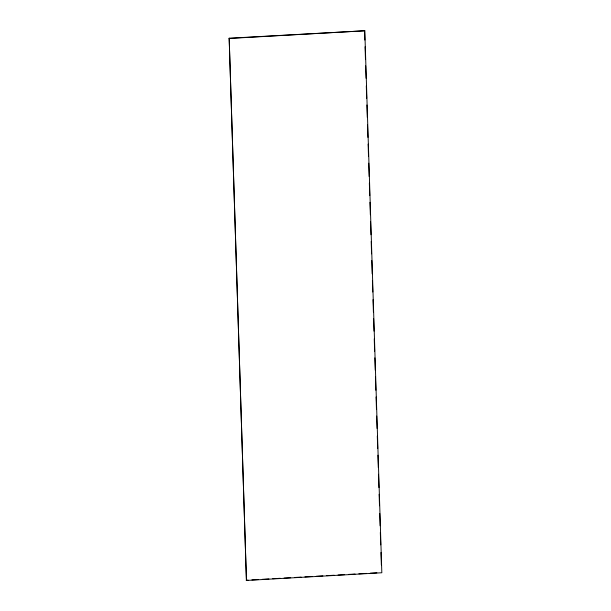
<?xml version="1.0" encoding="UTF-8"?>
<svg xmlns="http://www.w3.org/2000/svg" width="611" height="611" viewBox="0 0 611 611"><rect width="100%" height="100%" fill="white"/><g stroke="black" fill="none" stroke-linecap="round" stroke-linejoin="round"><path stroke-width="0.92" d="M229.171 38.241L364.798 30.764L381.829 572.759L246.439 580.45L229.171 38.241L246.439 580.45M229.408 38.455L364.798 30.764M246.202 580.236L248.097 580.129M251.885 579.908L258.514 579.534M262.302 579.32L268.924 578.945M272.712 578.732L280.289 578.296M284.077 578.082L290.706 577.708M294.494 577.494L301.116 577.112M304.904 576.899L312.481 576.471M316.269 576.257L322.891 575.875M326.679 575.661L334.255 575.234M338.043 575.02L344.673 574.638M348.461 574.424L355.083 574.05M358.871 573.836L366.447 573.401M370.235 573.187L376.865 572.812M364.561 30.55L364.859 40.089M365.072 46.772L365.462 59.175M365.668 65.858L366.065 78.261M366.302 85.891L366.692 98.302M366.898 104.977L367.287 117.381M367.532 125.018L367.921 137.422M368.127 144.104L368.517 156.508M368.731 163.183L369.151 176.541M369.357 183.224L369.747 195.627M369.961 202.31L370.35 214.713M370.556 221.396L370.976 234.754M371.19 241.429L371.58 253.832M371.786 260.515L372.206 273.873M372.42 280.556L372.779 292.005M373.015 299.634L373.405 312.045M373.619 318.721L374.008 331.124M374.245 338.761L374.635 351.165M374.849 357.847L375.238 370.251M375.444 376.926L375.864 390.292M376.078 396.967L376.468 409.37M376.674 416.053L377.063 428.456M377.308 436.094L377.697 448.497M377.904 455.172L378.293 467.583M378.507 474.258L378.927 487.616M379.133 494.299L379.5 505.748M379.737 513.385L380.126 525.788M380.332 532.464L380.722 544.875M380.966 552.504L381.356 564.908"/></g></svg>
